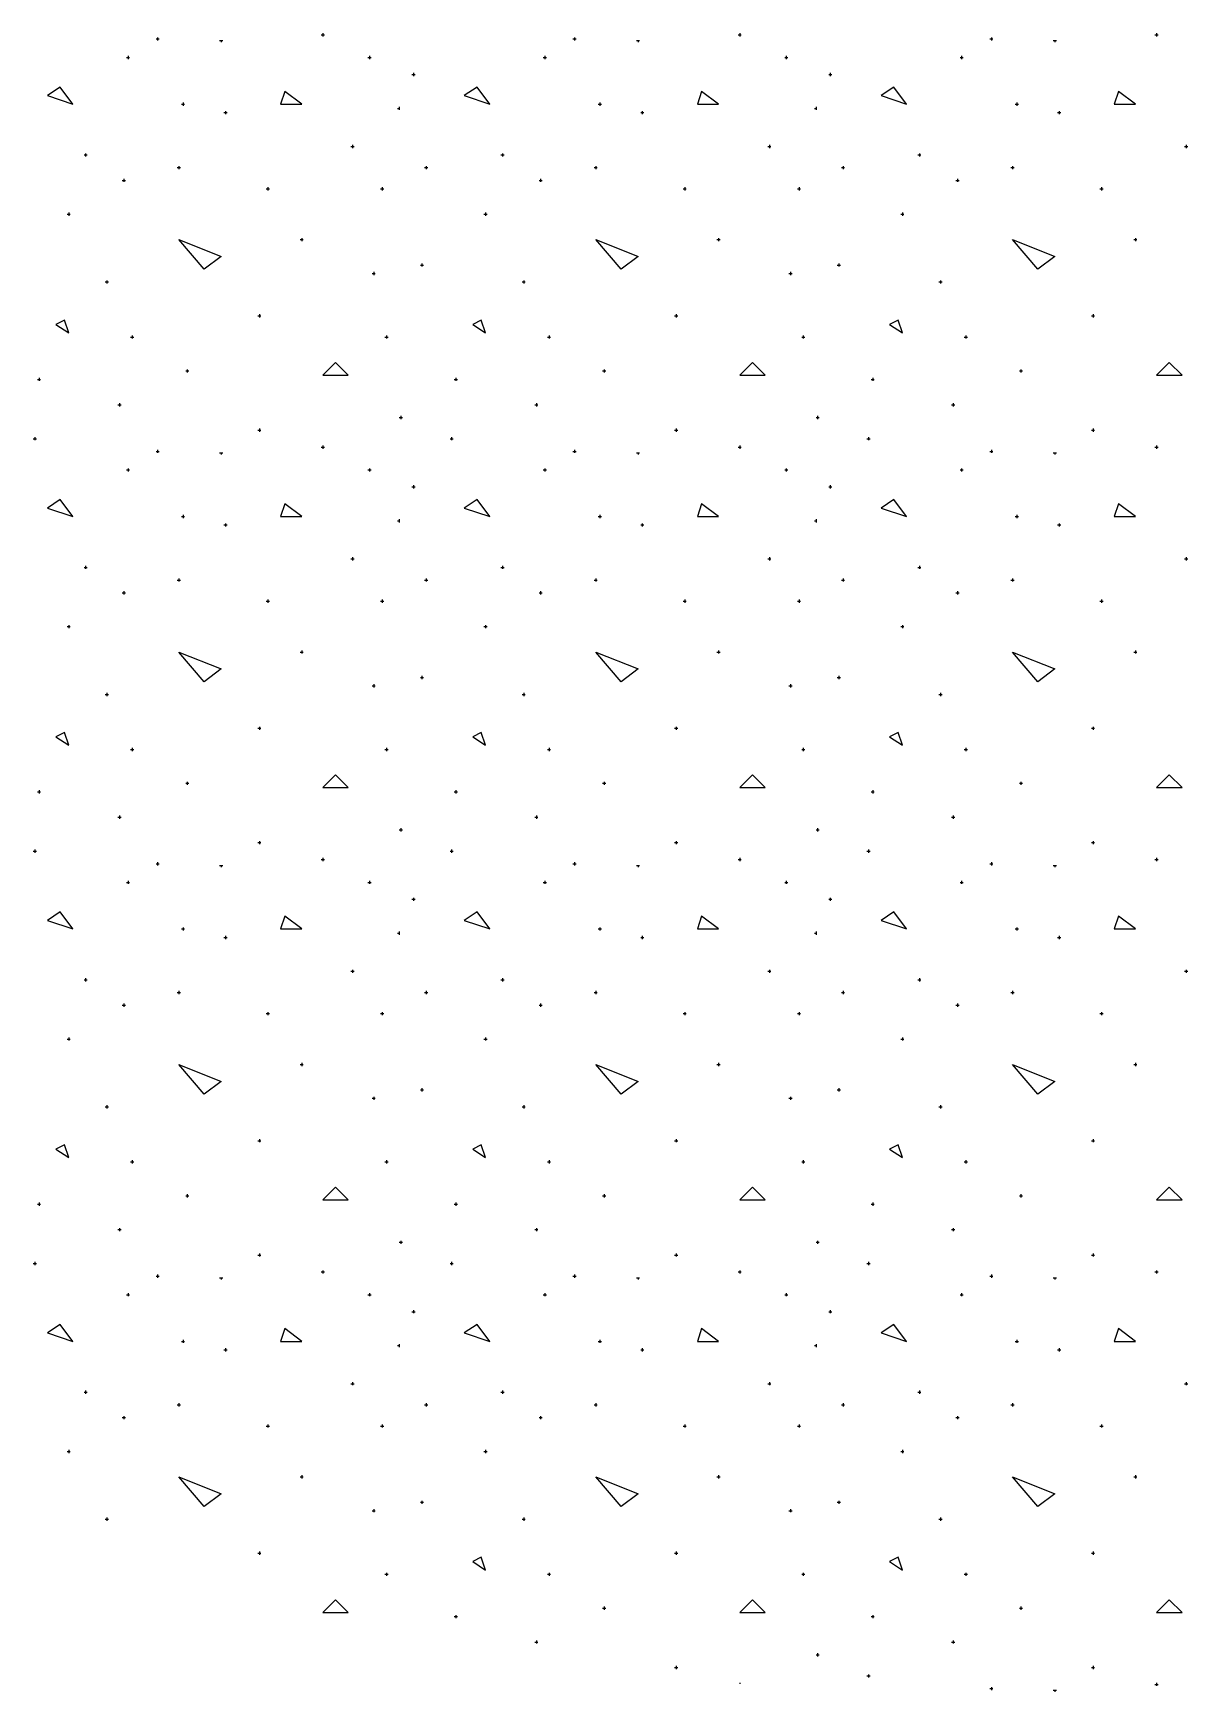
# Model space of a CAD drawing. Header units: metres. Extents: x -1099 to -1052, y 1073 to 2172.
# Drawn here: x -1091.862 to -1089.137, y 1515.624 to 1519.54 of the extents above; entities that cross this region are included whole.
import ezdxf
from ezdxf.enums import TextEntityAlignment as Align

# ---------------------------------------------------------------- set-up
doc = ezdxf.new("R2010")
doc.units = ezdxf.units.M
doc.styles.add('NLCS-ISO', font='NLCS-ISO.ttf')

# ---------------------------------------------------------------- blocks, each defined once
blk = doc.blocks.new('SVH-FUNDERING_01-SO')
for p, q in [((-2.4715, 1.0213), (-2.4715, 1.0138)), ((-2.0853, 1.0276), (-2.0778, 1.0276)), ((-2.0815, 1.0313), (-2.0815, 1.0238)), ((-1.4876, 1.0213), (-1.4876, 1.0138)), ((-1.1014, 1.0276), (-1.0939, 1.0276)), ((-1.0976, 1.0313), (-1.0976, 1.0238)), ((-0.5037, 1.0213), (-0.5037, 1.0138)), ((-0.1175, 1.0276), (-0.11, 1.0276)), ((-0.1138, 1.0313), (-0.1138, 1.0238)), ((-2.4753, 1.0176), (-2.4678, 1.0176)), ((-2.3253, 1.0138), (-2.3178, 1.0138)), ((-2.3216, 1.0138), (-2.3216, 1.01)), ((-1.4914, 1.0176), (-1.4839, 1.0176)), ((-1.3414, 1.0138), (-1.3339, 1.0138)), ((-1.3377, 1.0138), (-1.3377, 1.01)), ((-0.5075, 1.0176), (-0.5, 1.0176)), ((-0.3575, 1.0138), (-0.35, 1.0138)), ((-0.3538, 1.0138), (-0.3538, 1.01)), ((-2.5453, 0.9738), (-2.5378, 0.9738)), ((-2.5415, 0.9776), (-2.5415, 0.9701)), ((-1.9753, 0.9738), (-1.9678, 0.9738)), ((-1.9715, 0.9776), (-1.9715, 0.9701)), ((-1.5614, 0.9738), (-1.5539, 0.9738)), ((-1.5576, 0.9776), (-1.5576, 0.9701)), ((-0.9914, 0.9738), (-0.9839, 0.9738)), ((-0.9877, 0.9776), (-0.9877, 0.9701)), ((-0.5775, 0.9738), (-0.57, 0.9738)), ((-0.5738, 0.9776), (-0.5738, 0.9701)), ((-2.7016, 0.9038), (-2.7316, 0.8838)), ((-2.6715, 0.8638), (-2.7016, 0.9038)), ((-1.8714, 0.9338), (-1.8639, 0.9338)), ((-1.8676, 0.9375), (-1.8676, 0.93)), ((-1.7177, 0.9038), (-1.7477, 0.8838)), ((-1.6876, 0.8638), (-1.7177, 0.9038)), ((-0.8875, 0.9338), (-0.88, 0.9338)), ((-0.8838, 0.9375), (-0.8838, 0.93)), ((-0.7338, 0.9038), (-0.7638, 0.8838)), ((-0.7037, 0.8638), (-0.7338, 0.9038)), ((-2.7316, 0.8838), (-2.6715, 0.8638)), ((-2.4153, 0.8638), (-2.4078, 0.8638)), ((-2.4115, 0.8675), (-2.4115, 0.86)), ((-2.1715, 0.8938), (-2.1816, 0.8638)), ((-2.1816, 0.8638), (-2.1315, 0.8638)), ((-2.1315, 0.8638), (-2.1715, 0.8938)), ((-1.7477, 0.8838), (-1.6876, 0.8638)), ((-1.4314, 0.8638), (-1.4239, 0.8638)), ((-1.4276, 0.8675), (-1.4276, 0.86)), ((-1.1876, 0.8938), (-1.1977, 0.8638)), ((-1.1977, 0.8638), (-1.1477, 0.8638)), ((-1.1477, 0.8638), (-1.1876, 0.8938)), ((-0.7638, 0.8838), (-0.7037, 0.8638)), ((-0.4475, 0.8638), (-0.44, 0.8638)), ((-0.4437, 0.8675), (-0.4437, 0.86)), ((-0.2037, 0.8938), (-0.2138, 0.8638)), ((-0.2138, 0.8638), (-0.1638, 0.8638)), ((-0.1638, 0.8638), (-0.2037, 0.8938)), ((-2.3153, 0.8438), (-2.3078, 0.8438)), ((-2.3115, 0.8475), (-2.3115, 0.84)), ((-1.9053, 0.8538), (-1.9015, 0.8538)), ((-1.9015, 0.8575), (-1.9015, 0.85)), ((-1.3314, 0.8438), (-1.3239, 0.8438)), ((-1.3276, 0.8475), (-1.3276, 0.84)), ((-0.9214, 0.8538), (-0.9176, 0.8538)), ((-0.9176, 0.8575), (-0.9176, 0.85)), ((-0.3475, 0.8438), (-0.34, 0.8438)), ((-0.3437, 0.8475), (-0.3437, 0.84)), ((-2.6415, 0.7475), (-2.6415, 0.74)), ((-2.0153, 0.7638), (-2.0078, 0.7638)), ((-2.0115, 0.7675), (-2.0115, 0.76)), ((-1.6576, 0.7475), (-1.6576, 0.74)), ((-1.0314, 0.7638), (-1.0239, 0.7638)), ((-1.0276, 0.7675), (-1.0276, 0.76)), ((-0.6737, 0.7475), (-0.6737, 0.74)), ((-0.0475, 0.7638), (-0.04, 0.7638)), ((-0.0438, 0.7675), (-0.0438, 0.76)), ((-2.6453, 0.7438), (-2.6378, 0.7438)), ((-2.4253, 0.7138), (-2.4178, 0.7138)), ((-2.4215, 0.7175), (-2.4215, 0.71)), ((-1.8414, 0.7138), (-1.8339, 0.7138)), ((-1.8376, 0.7175), (-1.8376, 0.71)), ((-1.6614, 0.7438), (-1.6539, 0.7438)), ((-1.4414, 0.7138), (-1.4339, 0.7138)), ((-1.4376, 0.7175), (-1.4376, 0.71)), ((-0.8575, 0.7138), (-0.85, 0.7138)), ((-0.8538, 0.7175), (-0.8538, 0.71)), ((-0.6775, 0.7438), (-0.67, 0.7438)), ((-0.4575, 0.7138), (-0.45, 0.7138)), ((-0.4537, 0.7175), (-0.4537, 0.71)), ((-2.5553, 0.6838), (-2.5478, 0.6838)), ((-2.5515, 0.6875), (-2.5515, 0.68)), ((-2.2115, 0.6675), (-2.2115, 0.66)), ((-1.9415, 0.6675), (-1.9415, 0.66)), ((-1.5714, 0.6838), (-1.5639, 0.6838)), ((-1.5676, 0.6875), (-1.5676, 0.68)), ((-1.2276, 0.6675), (-1.2276, 0.66)), ((-0.9576, 0.6675), (-0.9576, 0.66)), ((-0.5875, 0.6838), (-0.58, 0.6838)), ((-0.5837, 0.6875), (-0.5837, 0.68)), ((-0.2437, 0.6675), (-0.2437, 0.66)), ((-2.2153, 0.6638), (-2.2078, 0.6638)), ((-1.9453, 0.6638), (-1.9378, 0.6638)), ((-1.2314, 0.6638), (-1.2239, 0.6638)), ((-0.9614, 0.6638), (-0.9539, 0.6638)), ((-0.2475, 0.6638), (-0.24, 0.6638)), ((-2.6853, 0.6038), (-2.6778, 0.6038)), ((-2.6815, 0.6076), (-2.6815, 0.6001)), ((-1.7014, 0.6038), (-1.6939, 0.6038)), ((-1.6976, 0.6076), (-1.6976, 0.6001)), ((-0.7175, 0.6038), (-0.71, 0.6038)), ((-0.7137, 0.6076), (-0.7137, 0.6001)), ((-2.4215, 0.5438), (-2.3216, 0.5038)), ((-2.3615, 0.4738), (-2.4215, 0.5438)), ((-2.1353, 0.5438), (-2.1278, 0.5438)), ((-2.1315, 0.5475), (-2.1315, 0.54)), ((-1.4376, 0.5438), (-1.3377, 0.5038)), ((-1.3776, 0.4738), (-1.4376, 0.5438)), ((-1.1514, 0.5438), (-1.1439, 0.5438)), ((-1.1477, 0.5475), (-1.1477, 0.54)), ((-0.4537, 0.5438), (-0.3538, 0.5038)), ((-0.3937, 0.4738), (-0.4537, 0.5438)), ((-0.1675, 0.5438), (-0.16, 0.5438)), ((-0.1638, 0.5475), (-0.1638, 0.54)), ((-2.3216, 0.5038), (-2.3615, 0.4738)), ((-1.8514, 0.4838), (-1.8439, 0.4838)), ((-1.8476, 0.4876), (-1.8476, 0.4801)), ((-1.3377, 0.5038), (-1.3776, 0.4738)), ((-0.8675, 0.4838), (-0.86, 0.4838)), ((-0.8637, 0.4876), (-0.8637, 0.4801)), ((-0.3538, 0.5038), (-0.3937, 0.4738)), ((-2.5953, 0.4438), (-2.5878, 0.4438)), ((-2.5915, 0.4475), (-2.5915, 0.44)), ((-1.9653, 0.4638), (-1.9578, 0.4638)), ((-1.9615, 0.4676), (-1.9615, 0.4601)), ((-1.6114, 0.4438), (-1.6039, 0.4438)), ((-1.6076, 0.4475), (-1.6076, 0.44)), ((-0.9814, 0.4638), (-0.9739, 0.4638)), ((-0.9776, 0.4676), (-0.9776, 0.4601)), ((-0.6275, 0.4438), (-0.62, 0.4438)), ((-0.6237, 0.4475), (-0.6237, 0.44)), ((-2.6916, 0.3538), (-2.7116, 0.3438)), ((-2.6815, 0.3238), (-2.6916, 0.3538)), ((-2.2353, 0.3638), (-2.2278, 0.3638)), ((-2.2315, 0.3675), (-2.2315, 0.36)), ((-1.7077, 0.3538), (-1.7277, 0.3438)), ((-1.6976, 0.3238), (-1.7077, 0.3538)), ((-1.2514, 0.3638), (-1.2439, 0.3638)), ((-1.2476, 0.3675), (-1.2476, 0.36)), ((-0.7238, 0.3538), (-0.7438, 0.3438)), ((-0.7137, 0.3238), (-0.7238, 0.3538)), ((-0.2675, 0.3638), (-0.26, 0.3638)), ((-0.2638, 0.3675), (-0.2638, 0.36)), ((-2.7116, 0.3438), (-2.6815, 0.3238)), ((-2.5353, 0.3138), (-2.5278, 0.3138)), ((-2.5315, 0.3175), (-2.5315, 0.31)), ((-1.9353, 0.3138), (-1.9278, 0.3138)), ((-1.9315, 0.3175), (-1.9315, 0.31)), ((-1.7277, 0.3438), (-1.6976, 0.3238)), ((-1.5514, 0.3138), (-1.5439, 0.3138)), ((-1.5476, 0.3175), (-1.5476, 0.31)), ((-0.9514, 0.3138), (-0.9439, 0.3138)), ((-0.9476, 0.3175), (-0.9476, 0.31)), ((-0.7438, 0.3438), (-0.7137, 0.3238)), ((-0.5675, 0.3138), (-0.56, 0.3138)), ((-0.5637, 0.3175), (-0.5637, 0.31)), ((-2.4015, 0.2375), (-2.4015, 0.23)), ((-2.0515, 0.2538), (-2.0815, 0.2238)), ((-2.0215, 0.2238), (-2.0515, 0.2538)), ((-1.4176, 0.2375), (-1.4176, 0.23)), ((-1.0676, 0.2538), (-1.0976, 0.2238)), ((-1.0376, 0.2238), (-1.0676, 0.2538)), ((-0.4338, 0.2375), (-0.4338, 0.23)), ((-0.0837, 0.2538), (-0.1138, 0.2238)), ((-0.0537, 0.2238), (-0.0837, 0.2538)), ((-2.7553, 0.2138), (-2.7478, 0.2138)), ((-2.7515, 0.2176), (-2.7515, 0.2101)), ((-2.4053, 0.2338), (-2.3978, 0.2338)), ((-2.0815, 0.2238), (-2.0215, 0.2238)), ((-1.7714, 0.2138), (-1.7639, 0.2138)), ((-1.7676, 0.2176), (-1.7676, 0.2101)), ((-1.4214, 0.2338), (-1.4139, 0.2338)), ((-1.0976, 0.2238), (-1.0376, 0.2238)), ((-0.7875, 0.2138), (-0.78, 0.2138)), ((-0.7837, 0.2176), (-0.7837, 0.2101)), ((-0.4375, 0.2338), (-0.43, 0.2338)), ((-0.1138, 0.2238), (-0.0537, 0.2238)), ((-2.5615, 0.1575), (-2.5615, 0.15)), ((-1.5776, 0.1575), (-1.5776, 0.15)), ((-0.5937, 0.1575), (-0.5937, 0.15)), ((-2.5653, 0.1538), (-2.5578, 0.1538)), ((-1.9014, 0.1238), (-1.8939, 0.1238)), ((-1.8976, 0.1275), (-1.8976, 0.1201)), ((-1.5814, 0.1538), (-1.5739, 0.1538)), ((-0.9175, 0.1238), (-0.91, 0.1238)), ((-0.9137, 0.1275), (-0.9137, 0.1201)), ((-0.5975, 0.1538), (-0.59, 0.1538)), ((-2.2353, 0.0938), (-2.2278, 0.0938)), ((-2.2315, 0.0976), (-2.2315, 0.0901)), ((-1.2514, 0.0938), (-1.2439, 0.0938)), ((-1.2476, 0.0976), (-1.2476, 0.0901)), ((-0.2675, 0.0938), (-0.26, 0.0938)), ((-0.2638, 0.0976), (-0.2638, 0.0901)), ((-2.7653, 0.0738), (-2.7578, 0.0738)), ((-2.7615, 0.0775), (-2.7615, 0.07)), ((-2.4753, 0.0438), (-2.4678, 0.0438)), ((-2.4715, 0.0475), (-2.4715, 0.04)), ((-2.3253, 0.04), (-2.3178, 0.04)), ((-2.3216, 0.04), (-2.3216, 0.0362)), ((-2.0853, 0.0538), (-2.0778, 0.0538)), ((-2.0815, 0.0575), (-2.0815, 0.05)), ((-1.7814, 0.0738), (-1.7739, 0.0738)), ((-1.7776, 0.0775), (-1.7776, 0.07)), ((-1.4914, 0.0438), (-1.4839, 0.0438)), ((-1.4876, 0.0475), (-1.4876, 0.04)), ((-1.3414, 0.04), (-1.3339, 0.04)), ((-1.3377, 0.04), (-1.3377, 0.0362)), ((-1.1014, 0.0538), (-1.0939, 0.0538)), ((-1.0976, 0.0575), (-1.0976, 0.05)), ((-0.7975, 0.0738), (-0.79, 0.0738)), ((-0.7937, 0.0775), (-0.7937, 0.07)), ((-0.5075, 0.0438), (-0.5, 0.0438)), ((-0.5037, 0.0475), (-0.5037, 0.04)), ((-0.3575, 0.04), (-0.35, 0.04)), ((-0.3538, 0.04), (-0.3538, 0.0362)), ((-0.1175, 0.0538), (-0.11, 0.0538)), ((-0.1138, 0.0575), (-0.1138, 0.05)), ((-2.5453, 0), (-2.5378, 0)), ((-2.5415, 0.0037), (-2.5415, -0.0038)), ((-1.9753, 0), (-1.9678, 0)), ((-1.9715, 0.0037), (-1.9715, -0.0038)), ((-1.5614, 0), (-1.5539, 0)), ((-1.5576, 0.0037), (-1.5576, -0.0038)), ((-0.9914, 0), (-0.9839, 0)), ((-0.9877, 0.0037), (-0.9877, -0.0038)), ((-0.5775, 0), (-0.57, 0)), ((-0.5738, 0.0037), (-0.5738, -0.0038)), ((-1.8676, -0.0363), (-1.8676, -0.0438)), ((-0.8838, -0.0363), (-0.8838, -0.0438)), ((-2.7016, -0.07), (-2.7316, -0.09)), ((-2.6715, -0.11), (-2.7016, -0.07)), ((-1.8714, -0.04), (-1.8639, -0.04)), ((-1.7177, -0.07), (-1.7477, -0.09)), ((-1.6876, -0.11), (-1.7177, -0.07)), ((-0.8875, -0.04), (-0.88, -0.04)), ((-0.7338, -0.07), (-0.7638, -0.09)), ((-0.7037, -0.11), (-0.7338, -0.07)), ((-2.7316, -0.09), (-2.6715, -0.11)), ((-2.4153, -0.11), (-2.4078, -0.11)), ((-2.4115, -0.1063), (-2.4115, -0.1138)), ((-2.1715, -0.08), (-2.1816, -0.11)), ((-2.1816, -0.11), (-2.1315, -0.11)), ((-2.1315, -0.11), (-2.1715, -0.08)), ((-1.9015, -0.1163), (-1.9015, -0.1238)), ((-1.7477, -0.09), (-1.6876, -0.11)), ((-1.4314, -0.11), (-1.4239, -0.11)), ((-1.4276, -0.1063), (-1.4276, -0.1138)), ((-1.1876, -0.08), (-1.1977, -0.11)), ((-1.1977, -0.11), (-1.1477, -0.11)), ((-1.1477, -0.11), (-1.1876, -0.08)), ((-0.9176, -0.1163), (-0.9176, -0.1238)), ((-0.7638, -0.09), (-0.7037, -0.11)), ((-0.4475, -0.11), (-0.44, -0.11)), ((-0.4437, -0.1063), (-0.4437, -0.1138)), ((-0.2037, -0.08), (-0.2138, -0.11)), ((-0.2138, -0.11), (-0.1638, -0.11)), ((-0.1638, -0.11), (-0.2037, -0.08)), ((-2.3153, -0.13), (-2.3078, -0.13)), ((-2.3115, -0.1263), (-2.3115, -0.1338)), ((-1.9053, -0.12), (-1.9015, -0.12)), ((-1.3314, -0.13), (-1.3239, -0.13)), ((-1.3276, -0.1263), (-1.3276, -0.1338)), ((-0.9214, -0.12), (-0.9176, -0.12)), ((-0.3475, -0.13), (-0.34, -0.13)), ((-0.3437, -0.1263), (-0.3437, -0.1338)), ((-2.6453, -0.23), (-2.6378, -0.23)), ((-2.6415, -0.2263), (-2.6415, -0.2338)), ((-2.0153, -0.21), (-2.0078, -0.21)), ((-2.0115, -0.2063), (-2.0115, -0.2138)), ((-1.6614, -0.23), (-1.6539, -0.23)), ((-1.6576, -0.2263), (-1.6576, -0.2338)), ((-1.0314, -0.21), (-1.0239, -0.21)), ((-1.0276, -0.2063), (-1.0276, -0.2138)), ((-0.6775, -0.23), (-0.67, -0.23)), ((-0.6737, -0.2263), (-0.6737, -0.2338)), ((-0.0475, -0.21), (-0.04, -0.21)), ((-0.0438, -0.2063), (-0.0438, -0.2138)), ((-2.4253, -0.26), (-2.4178, -0.26)), ((-2.4215, -0.2563), (-2.4215, -0.2638)), ((-1.8414, -0.26), (-1.8339, -0.26)), ((-1.8376, -0.2563), (-1.8376, -0.2638)), ((-1.4414, -0.26), (-1.4339, -0.26)), ((-1.4376, -0.2563), (-1.4376, -0.2638)), ((-0.8575, -0.26), (-0.85, -0.26)), ((-0.8538, -0.2563), (-0.8538, -0.2638)), ((-0.4575, -0.26), (-0.45, -0.26)), ((-0.4537, -0.2563), (-0.4537, -0.2638)), ((-2.5553, -0.29), (-2.5478, -0.29)), ((-2.5515, -0.2863), (-2.5515, -0.2938)), ((-2.2153, -0.31), (-2.2078, -0.31)), ((-2.2115, -0.3063), (-2.2115, -0.3138)), ((-1.9453, -0.31), (-1.9378, -0.31)), ((-1.9415, -0.3063), (-1.9415, -0.3138)), ((-1.5714, -0.29), (-1.5639, -0.29)), ((-1.5676, -0.2863), (-1.5676, -0.2938)), ((-1.2314, -0.31), (-1.2239, -0.31)), ((-1.2276, -0.3063), (-1.2276, -0.3138)), ((-0.9614, -0.31), (-0.9539, -0.31)), ((-0.9576, -0.3063), (-0.9576, -0.3138)), ((-0.5875, -0.29), (-0.58, -0.29)), ((-0.5837, -0.2863), (-0.5837, -0.2938)), ((-0.2475, -0.31), (-0.24, -0.31)), ((-0.2437, -0.3063), (-0.2437, -0.3138)), ((-2.6853, -0.37), (-2.6778, -0.37)), ((-2.6815, -0.3663), (-2.6815, -0.3738)), ((-1.7014, -0.37), (-1.6939, -0.37)), ((-1.6976, -0.3663), (-1.6976, -0.3738)), ((-0.7175, -0.37), (-0.71, -0.37)), ((-0.7137, -0.3663), (-0.7137, -0.3738)), ((-2.4215, -0.43), (-2.3216, -0.47)), ((-2.3615, -0.5), (-2.4215, -0.43)), ((-2.1353, -0.43), (-2.1278, -0.43)), ((-2.1315, -0.4263), (-2.1315, -0.4338)), ((-1.4376, -0.43), (-1.3377, -0.47)), ((-1.3776, -0.5), (-1.4376, -0.43)), ((-1.1514, -0.43), (-1.1439, -0.43)), ((-1.1477, -0.4263), (-1.1477, -0.4338)), ((-0.4537, -0.43), (-0.3538, -0.47)), ((-0.3937, -0.5), (-0.4537, -0.43)), ((-0.1675, -0.43), (-0.16, -0.43)), ((-0.1638, -0.4263), (-0.1638, -0.4338)), ((-2.3216, -0.47), (-2.3615, -0.5)), ((-1.9615, -0.5062), (-1.9615, -0.5137)), ((-1.8514, -0.49), (-1.8439, -0.49)), ((-1.8476, -0.4863), (-1.8476, -0.4938)), ((-1.3377, -0.47), (-1.3776, -0.5)), ((-0.9776, -0.5062), (-0.9776, -0.5137)), ((-0.8675, -0.49), (-0.86, -0.49)), ((-0.8637, -0.4863), (-0.8637, -0.4938)), ((-0.3538, -0.47), (-0.3937, -0.5)), ((-2.5953, -0.53), (-2.5878, -0.53)), ((-2.5915, -0.5263), (-2.5915, -0.5338)), ((-1.9653, -0.51), (-1.9578, -0.51)), ((-1.6114, -0.53), (-1.6039, -0.53)), ((-1.6076, -0.5263), (-1.6076, -0.5338)), ((-0.9814, -0.51), (-0.9739, -0.51)), ((-0.6275, -0.53), (-0.62, -0.53)), ((-0.6237, -0.5263), (-0.6237, -0.5338)), ((-2.6916, -0.62), (-2.7116, -0.63)), ((-2.6815, -0.65), (-2.6916, -0.62)), ((-2.2353, -0.61), (-2.2278, -0.61)), ((-2.2315, -0.6063), (-2.2315, -0.6138)), ((-1.7077, -0.62), (-1.7277, -0.63)), ((-1.6976, -0.65), (-1.7077, -0.62)), ((-1.2514, -0.61), (-1.2439, -0.61)), ((-1.2476, -0.6063), (-1.2476, -0.6138)), ((-0.7238, -0.62), (-0.7438, -0.63)), ((-0.7137, -0.65), (-0.7238, -0.62)), ((-0.2675, -0.61), (-0.26, -0.61)), ((-0.2638, -0.6063), (-0.2638, -0.6138)), ((-2.7116, -0.63), (-2.6815, -0.65)), ((-2.5353, -0.66), (-2.5278, -0.66)), ((-2.5315, -0.6563), (-2.5315, -0.6638)), ((-1.9353, -0.66), (-1.9278, -0.66)), ((-1.9315, -0.6563), (-1.9315, -0.6638)), ((-1.7277, -0.63), (-1.6976, -0.65)), ((-1.5514, -0.66), (-1.5439, -0.66)), ((-1.5476, -0.6563), (-1.5476, -0.6638)), ((-0.9514, -0.66), (-0.9439, -0.66)), ((-0.9476, -0.6563), (-0.9476, -0.6638)), ((-0.7438, -0.63), (-0.7137, -0.65)), ((-0.5675, -0.66), (-0.56, -0.66)), ((-0.5637, -0.6563), (-0.5637, -0.6638)), ((-2.4053, -0.74), (-2.3978, -0.74)), ((-2.4015, -0.7363), (-2.4015, -0.7438)), ((-2.0515, -0.72), (-2.0815, -0.75)), ((-2.0215, -0.75), (-2.0515, -0.72)), ((-1.4214, -0.74), (-1.4139, -0.74)), ((-1.4176, -0.7363), (-1.4176, -0.7438)), ((-1.0676, -0.72), (-1.0976, -0.75)), ((-1.0376, -0.75), (-1.0676, -0.72)), ((-0.4375, -0.74), (-0.43, -0.74)), ((-0.4338, -0.7363), (-0.4338, -0.7438)), ((-0.0837, -0.72), (-0.1138, -0.75)), ((-0.0537, -0.75), (-0.0837, -0.72)), ((-2.7553, -0.76), (-2.7478, -0.76)), ((-2.7515, -0.7562), (-2.7515, -0.7638)), ((-2.0815, -0.75), (-2.0215, -0.75)), ((-1.7714, -0.76), (-1.7639, -0.76)), ((-1.7676, -0.7562), (-1.7676, -0.7638)), ((-1.0976, -0.75), (-1.0376, -0.75)), ((-0.7875, -0.76), (-0.78, -0.76)), ((-0.7837, -0.7562), (-0.7837, -0.7638)), ((-0.1138, -0.75), (-0.0537, -0.75)), ((-2.5653, -0.82), (-2.5578, -0.82)), ((-2.5615, -0.8163), (-2.5615, -0.8238)), ((-1.5814, -0.82), (-1.5739, -0.82)), ((-1.5776, -0.8163), (-1.5776, -0.8238)), ((-0.5975, -0.82), (-0.59, -0.82)), ((-0.5937, -0.8163), (-0.5937, -0.8238)), ((-1.9014, -0.85), (-1.8939, -0.85)), ((-1.8976, -0.8462), (-1.8976, -0.8538)), ((-0.9175, -0.85), (-0.91, -0.85)), ((-0.9137, -0.8462), (-0.9137, -0.8538)), ((-2.7653, -0.9), (-2.7578, -0.9)), ((-2.7615, -0.8963), (-2.7615, -0.9038)), ((-2.2353, -0.88), (-2.2278, -0.88)), ((-2.2315, -0.8763), (-2.2315, -0.8838)), ((-1.7814, -0.9), (-1.7739, -0.9)), ((-1.7776, -0.8963), (-1.7776, -0.9038)), ((-1.2514, -0.88), (-1.2439, -0.88)), ((-1.2476, -0.8763), (-1.2476, -0.8838)), ((-0.7975, -0.9), (-0.79, -0.9)), ((-0.7937, -0.8963), (-0.7937, -0.9038)), ((-0.2675, -0.88), (-0.26, -0.88)), ((-0.2638, -0.8763), (-0.2638, -0.8838)), ((-2.4753, -0.93), (-2.4678, -0.93)), ((-2.4715, -0.9263), (-2.4715, -0.9338)), ((-2.3253, -0.9338), (-2.3178, -0.9338)), ((-2.3216, -0.9338), (-2.3216, -0.9376)), ((-2.0853, -0.92), (-2.0778, -0.92)), ((-2.0815, -0.9163), (-2.0815, -0.9238)), ((-1.4914, -0.93), (-1.4839, -0.93)), ((-1.4876, -0.9263), (-1.4876, -0.9338)), ((-1.3414, -0.9338), (-1.3339, -0.9338)), ((-1.3377, -0.9338), (-1.3377, -0.9376)), ((-1.1014, -0.92), (-1.0939, -0.92)), ((-1.0976, -0.9163), (-1.0976, -0.9238)), ((-0.5075, -0.93), (-0.5, -0.93)), ((-0.5037, -0.9263), (-0.5037, -0.9338)), ((-0.3575, -0.9338), (-0.35, -0.9338)), ((-0.3538, -0.9338), (-0.3538, -0.9376)), ((-0.1175, -0.92), (-0.11, -0.92)), ((-0.1138, -0.9163), (-0.1138, -0.9238)), ((-2.5453, -0.9738), (-2.5378, -0.9738)), ((-2.5415, -0.9701), (-2.5415, -0.9776)), ((-1.9753, -0.9738), (-1.9678, -0.9738)), ((-1.9715, -0.9701), (-1.9715, -0.9776)), ((-1.5614, -0.9738), (-1.5539, -0.9738)), ((-1.5576, -0.9701), (-1.5576, -0.9776)), ((-0.9914, -0.9738), (-0.9839, -0.9738)), ((-0.9877, -0.9701), (-0.9877, -0.9776)), ((-0.5775, -0.9738), (-0.57, -0.9738)), ((-0.5738, -0.9701), (-0.5738, -0.9776)), ((-1.8714, -1.0138), (-1.8639, -1.0138)), ((-1.8676, -1.0101), (-1.8676, -1.0176)), ((-0.8875, -1.0138), (-0.88, -1.0138)), ((-0.8838, -1.0101), (-0.8838, -1.0176)), ((-2.7016, -1.0438), (-2.7316, -1.0638)), ((-2.6715, -1.0838), (-2.7016, -1.0438)), ((-2.1715, -1.0538), (-2.1816, -1.0838)), ((-2.1315, -1.0838), (-2.1715, -1.0538)), ((-1.7177, -1.0438), (-1.7477, -1.0638)), ((-1.6876, -1.0838), (-1.7177, -1.0438)), ((-1.1876, -1.0538), (-1.1977, -1.0838)), ((-1.1477, -1.0838), (-1.1876, -1.0538)), ((-0.7338, -1.0438), (-0.7638, -1.0638)), ((-0.7037, -1.0838), (-0.7338, -1.0438)), ((-0.2037, -1.0538), (-0.2138, -1.0838)), ((-0.1638, -1.0838), (-0.2037, -1.0538)), ((-2.7316, -1.0638), (-2.6715, -1.0838)), ((-2.4153, -1.0838), (-2.4078, -1.0838)), ((-2.4115, -1.0801), (-2.4115, -1.0876)), ((-2.1816, -1.0838), (-2.1315, -1.0838)), ((-1.9053, -1.0938), (-1.9015, -1.0938)), ((-1.9015, -1.0901), (-1.9015, -1.0976)), ((-1.7477, -1.0638), (-1.6876, -1.0838)), ((-1.4314, -1.0838), (-1.4239, -1.0838)), ((-1.4276, -1.0801), (-1.4276, -1.0876)), ((-1.1977, -1.0838), (-1.1477, -1.0838)), ((-0.9214, -1.0938), (-0.9176, -1.0938)), ((-0.9176, -1.0901), (-0.9176, -1.0976)), ((-0.7638, -1.0638), (-0.7037, -1.0838)), ((-0.4475, -1.0838), (-0.44, -1.0838)), ((-0.4437, -1.0801), (-0.4437, -1.0876)), ((-0.2138, -1.0838), (-0.1638, -1.0838)), ((-2.3153, -1.1038), (-2.3078, -1.1038)), ((-2.3115, -1.1001), (-2.3115, -1.1076)), ((-1.3314, -1.1038), (-1.3239, -1.1038)), ((-1.3276, -1.1001), (-1.3276, -1.1076)), ((-0.3475, -1.1038), (-0.34, -1.1038)), ((-0.3437, -1.1001), (-0.3437, -1.1076)), ((-2.6453, -1.2038), (-2.6378, -1.2038)), ((-2.6415, -1.2001), (-2.6415, -1.2076)), ((-2.0153, -1.1838), (-2.0078, -1.1838)), ((-2.0115, -1.1801), (-2.0115, -1.1876)), ((-1.6614, -1.2038), (-1.6539, -1.2038)), ((-1.6576, -1.2001), (-1.6576, -1.2076)), ((-1.0314, -1.1838), (-1.0239, -1.1838)), ((-1.0276, -1.1801), (-1.0276, -1.1876)), ((-0.6775, -1.2038), (-0.67, -1.2038)), ((-0.6737, -1.2001), (-0.6737, -1.2076)), ((-0.0475, -1.1838), (-0.04, -1.1838)), ((-0.0438, -1.1801), (-0.0438, -1.1876)), ((-2.4253, -1.2338), (-2.4178, -1.2338)), ((-2.4215, -1.2301), (-2.4215, -1.2376)), ((-1.8414, -1.2338), (-1.8339, -1.2338)), ((-1.8376, -1.2301), (-1.8376, -1.2376)), ((-1.4414, -1.2338), (-1.4339, -1.2338)), ((-1.4376, -1.2301), (-1.4376, -1.2376)), ((-0.8575, -1.2338), (-0.85, -1.2338)), ((-0.8538, -1.2301), (-0.8538, -1.2376)), ((-0.4575, -1.2338), (-0.45, -1.2338)), ((-0.4537, -1.2301), (-0.4537, -1.2376)), ((-2.5553, -1.2638), (-2.5478, -1.2638)), ((-2.5515, -1.2601), (-2.5515, -1.2676)), ((-2.2153, -1.2838), (-2.2078, -1.2838)), ((-2.2115, -1.2801), (-2.2115, -1.2876)), ((-1.9453, -1.2838), (-1.9378, -1.2838)), ((-1.9415, -1.2801), (-1.9415, -1.2876)), ((-1.5714, -1.2638), (-1.5639, -1.2638)), ((-1.5676, -1.2601), (-1.5676, -1.2676)), ((-1.2314, -1.2838), (-1.2239, -1.2838)), ((-1.2276, -1.2801), (-1.2276, -1.2876)), ((-0.9614, -1.2838), (-0.9539, -1.2838)), ((-0.9576, -1.2801), (-0.9576, -1.2876)), ((-0.5875, -1.2638), (-0.58, -1.2638)), ((-0.5837, -1.2601), (-0.5837, -1.2676)), ((-0.2475, -1.2838), (-0.24, -1.2838)), ((-0.2437, -1.2801), (-0.2437, -1.2876)), ((-2.6853, -1.3438), (-2.6778, -1.3438)), ((-2.6815, -1.3401), (-2.6815, -1.3476)), ((-1.7014, -1.3438), (-1.6939, -1.3438)), ((-1.6976, -1.3401), (-1.6976, -1.3476)), ((-0.7175, -1.3438), (-0.71, -1.3438)), ((-0.7137, -1.3401), (-0.7137, -1.3476)), ((-2.4215, -1.4038), (-2.3216, -1.4438)), ((-2.3615, -1.4738), (-2.4215, -1.4038)), ((-2.1353, -1.4038), (-2.1278, -1.4038)), ((-2.1315, -1.4001), (-2.1315, -1.4076)), ((-1.4376, -1.4038), (-1.3377, -1.4438)), ((-1.3776, -1.4738), (-1.4376, -1.4038)), ((-1.1514, -1.4038), (-1.1439, -1.4038)), ((-1.1477, -1.4001), (-1.1477, -1.4076)), ((-0.4537, -1.4038), (-0.3538, -1.4438)), ((-0.3937, -1.4738), (-0.4537, -1.4038)), ((-0.1675, -1.4038), (-0.16, -1.4038)), ((-0.1638, -1.4001), (-0.1638, -1.4076)), ((-2.3216, -1.4438), (-2.3615, -1.4738)), ((-1.3377, -1.4438), (-1.3776, -1.4738)), ((-0.3538, -1.4438), (-0.3937, -1.4738)), ((-1.9653, -1.4838), (-1.9578, -1.4838)), ((-1.9615, -1.4801), (-1.9615, -1.4875)), ((-1.8514, -1.4638), (-1.8439, -1.4638)), ((-1.8476, -1.4601), (-1.8476, -1.4675)), ((-0.9814, -1.4838), (-0.9739, -1.4838)), ((-0.9776, -1.4801), (-0.9776, -1.4875)), ((-0.8675, -1.4638), (-0.86, -1.4638)), ((-0.8637, -1.4601), (-0.8637, -1.4675)), ((-2.5953, -1.5038), (-2.5878, -1.5038)), ((-2.5915, -1.5001), (-2.5915, -1.5076)), ((-1.6114, -1.5038), (-1.6039, -1.5038)), ((-1.6076, -1.5001), (-1.6076, -1.5076)), ((-0.6275, -1.5038), (-0.62, -1.5038)), ((-0.6237, -1.5001), (-0.6237, -1.5076)), ((-2.6916, -1.5938), (-2.7116, -1.6038)), ((-2.7116, -1.6038), (-2.6815, -1.6238)), ((-2.6815, -1.6238), (-2.6916, -1.5938)), ((-2.2353, -1.5838), (-2.2278, -1.5838)), ((-2.2315, -1.5801), (-2.2315, -1.5876)), ((-1.7077, -1.5938), (-1.7277, -1.6038)), ((-1.7277, -1.6038), (-1.6976, -1.6238)), ((-1.6976, -1.6238), (-1.7077, -1.5938)), ((-1.2514, -1.5838), (-1.2439, -1.5838)), ((-1.2476, -1.5801), (-1.2476, -1.5876)), ((-0.7238, -1.5938), (-0.7438, -1.6038)), ((-0.7438, -1.6038), (-0.7137, -1.6238)), ((-0.7137, -1.6238), (-0.7238, -1.5938)), ((-0.2675, -1.5838), (-0.26, -1.5838)), ((-0.2638, -1.5801), (-0.2638, -1.5876)), ((-2.5353, -1.6338), (-2.5278, -1.6338)), ((-2.5315, -1.6301), (-2.5315, -1.6376)), ((-1.9353, -1.6338), (-1.9278, -1.6338)), ((-1.9315, -1.6301), (-1.9315, -1.6376)), ((-1.5514, -1.6338), (-1.5439, -1.6338)), ((-1.5476, -1.6301), (-1.5476, -1.6376)), ((-0.9514, -1.6338), (-0.9439, -1.6338)), ((-0.9476, -1.6301), (-0.9476, -1.6376)), ((-0.5675, -1.6338), (-0.56, -1.6338)), ((-0.5637, -1.6301), (-0.5637, -1.6376)), ((-2.4053, -1.7138), (-2.3978, -1.7138)), ((-2.4015, -1.7101), (-2.4015, -1.7176)), ((-2.0515, -1.6938), (-2.0815, -1.7238)), ((-2.0215, -1.7238), (-2.0515, -1.6938)), ((-1.4214, -1.7138), (-1.4139, -1.7138)), ((-1.4176, -1.7101), (-1.4176, -1.7176)), ((-1.0676, -1.6938), (-1.0976, -1.7238)), ((-1.0376, -1.7238), (-1.0676, -1.6938)), ((-0.4375, -1.7138), (-0.43, -1.7138)), ((-0.4338, -1.7101), (-0.4338, -1.7176)), ((-0.0837, -1.6938), (-0.1138, -1.7238)), ((-0.0537, -1.7238), (-0.0837, -1.6938)), ((-2.7553, -1.7338), (-2.7478, -1.7338)), ((-2.7515, -1.7301), (-2.7515, -1.7375)), ((-2.0815, -1.7238), (-2.0215, -1.7238)), ((-1.7714, -1.7338), (-1.7639, -1.7338)), ((-1.7676, -1.7301), (-1.7676, -1.7375)), ((-1.0976, -1.7238), (-1.0376, -1.7238)), ((-0.7875, -1.7338), (-0.78, -1.7338)), ((-0.7837, -1.7301), (-0.7837, -1.7375)), ((-0.1138, -1.7238), (-0.0537, -1.7238)), ((-2.5653, -1.7938), (-2.5578, -1.7938)), ((-2.5615, -1.7901), (-2.5615, -1.7976)), ((-1.5814, -1.7938), (-1.5739, -1.7938)), ((-1.5776, -1.7901), (-1.5776, -1.7976)), ((-0.5975, -1.7938), (-0.59, -1.7938)), ((-0.5937, -1.7901), (-0.5937, -1.7976)), ((-1.9014, -1.8238), (-1.8939, -1.8238)), ((-1.8976, -1.82), (-1.8976, -1.8276)), ((-0.9175, -1.8238), (-0.91, -1.8238)), ((-0.9137, -1.82), (-0.9137, -1.8276)), ((-2.7653, -1.8738), (-2.7578, -1.8738)), ((-2.7615, -1.8701), (-2.7615, -1.8776)), ((-2.2353, -1.8538), (-2.2278, -1.8538)), ((-2.2315, -1.85), (-2.2315, -1.8576)), ((-1.7814, -1.8738), (-1.7739, -1.8738)), ((-1.7776, -1.8701), (-1.7776, -1.8776)), ((-1.2514, -1.8538), (-1.2439, -1.8538)), ((-1.2476, -1.85), (-1.2476, -1.8576)), ((-0.7975, -1.8738), (-0.79, -1.8738)), ((-0.7937, -1.8701), (-0.7937, -1.8776)), ((-0.2675, -1.8538), (-0.26, -1.8538)), ((-0.2638, -1.85), (-0.2638, -1.8576)), ((-2.4753, -1.9038), (-2.4678, -1.9038)), ((-2.4715, -1.9001), (-2.4715, -1.9076)), ((-2.3253, -1.9076), (-2.3178, -1.9076)), ((-2.3216, -1.9076), (-2.3216, -1.9114)), ((-2.0853, -1.8938), (-2.0778, -1.8938)), ((-2.0815, -1.8901), (-2.0815, -1.8976)), ((-1.4914, -1.9038), (-1.4839, -1.9038)), ((-1.4876, -1.9001), (-1.4876, -1.9076)), ((-1.3414, -1.9076), (-1.3339, -1.9076)), ((-1.3377, -1.9076), (-1.3377, -1.9114)), ((-1.1014, -1.8938), (-1.0939, -1.8938)), ((-1.0976, -1.8901), (-1.0976, -1.8976)), ((-0.5075, -1.9038), (-0.5, -1.9038)), ((-0.5037, -1.9001), (-0.5037, -1.9076)), ((-0.3575, -1.9076), (-0.35, -1.9076)), ((-0.3538, -1.9076), (-0.3538, -1.9114)), ((-0.1175, -1.8938), (-0.11, -1.8938)), ((-0.1138, -1.8901), (-0.1138, -1.8976)), ((-2.5453, -1.9476), (-2.5378, -1.9476)), ((-2.5415, -1.9439), (-2.5415, -1.9513)), ((-1.9753, -1.9476), (-1.9678, -1.9476)), ((-1.9715, -1.9439), (-1.9715, -1.9513)), ((-1.5614, -1.9476), (-1.5539, -1.9476)), ((-1.5576, -1.9439), (-1.5576, -1.9513)), ((-0.9914, -1.9476), (-0.9839, -1.9476)), ((-0.9877, -1.9439), (-0.9877, -1.9513)), ((-0.5775, -1.9476), (-0.57, -1.9476)), ((-0.5738, -1.9439), (-0.5738, -1.9513)), ((-1.8714, -1.9876), (-1.8639, -1.9876)), ((-1.8676, -1.9839), (-1.8676, -1.9914)), ((-0.8875, -1.9876), (-0.88, -1.9876)), ((-0.8838, -1.9839), (-0.8838, -1.9914)), ((-2.7016, -2.0176), (-2.7316, -2.0376)), ((-2.6715, -2.0576), (-2.7016, -2.0176)), ((-2.1715, -2.0276), (-2.1816, -2.0576)), ((-2.1315, -2.0576), (-2.1715, -2.0276)), ((-1.7177, -2.0176), (-1.7477, -2.0376)), ((-1.6876, -2.0576), (-1.7177, -2.0176)), ((-1.1876, -2.0276), (-1.1977, -2.0576)), ((-1.1477, -2.0576), (-1.1876, -2.0276)), ((-0.7338, -2.0176), (-0.7638, -2.0376)), ((-0.7037, -2.0576), (-0.7338, -2.0176)), ((-0.2037, -2.0276), (-0.2138, -2.0576)), ((-0.1638, -2.0576), (-0.2037, -2.0276)), ((-2.7316, -2.0376), (-2.6715, -2.0576)), ((-2.4153, -2.0576), (-2.4078, -2.0576)), ((-2.4115, -2.0539), (-2.4115, -2.0614)), ((-2.3115, -2.0739), (-2.3115, -2.0814)), ((-2.1816, -2.0576), (-2.1315, -2.0576)), ((-1.9053, -2.0676), (-1.9015, -2.0676)), ((-1.9015, -2.0639), (-1.9015, -2.0714)), ((-1.7477, -2.0376), (-1.6876, -2.0576)), ((-1.4314, -2.0576), (-1.4239, -2.0576)), ((-1.4276, -2.0539), (-1.4276, -2.0614)), ((-1.3276, -2.0739), (-1.3276, -2.0814)), ((-1.1977, -2.0576), (-1.1477, -2.0576)), ((-0.9214, -2.0676), (-0.9176, -2.0676)), ((-0.9176, -2.0639), (-0.9176, -2.0714)), ((-0.7638, -2.0376), (-0.7037, -2.0576)), ((-0.4475, -2.0576), (-0.44, -2.0576)), ((-0.4437, -2.0539), (-0.4437, -2.0614)), ((-0.3437, -2.0739), (-0.3437, -2.0814)), ((-0.2138, -2.0576), (-0.1638, -2.0576)), ((-2.3153, -2.0776), (-2.3078, -2.0776)), ((-1.3314, -2.0776), (-1.3239, -2.0776)), ((-0.3475, -2.0776), (-0.34, -2.0776)), ((-2.0115, -2.1539), (-2.0115, -2.1614)), ((-1.0276, -2.1539), (-1.0276, -2.1614)), ((-0.0438, -2.1539), (-0.0438, -2.1614)), ((-2.6453, -2.1776), (-2.6378, -2.1776)), ((-2.6415, -2.1739), (-2.6415, -2.1814)), ((-2.0153, -2.1576), (-2.0078, -2.1576)), ((-1.6614, -2.1776), (-1.6539, -2.1776)), ((-1.6576, -2.1739), (-1.6576, -2.1814)), ((-1.0314, -2.1576), (-1.0239, -2.1576)), ((-0.6775, -2.1776), (-0.67, -2.1776)), ((-0.6737, -2.1739), (-0.6737, -2.1814)), ((-0.0475, -2.1576), (-0.04, -2.1576)), ((-2.4253, -2.2076), (-2.4178, -2.2076)), ((-2.4215, -2.2039), (-2.4215, -2.2114)), ((-1.8414, -2.2076), (-1.8339, -2.2076)), ((-1.8376, -2.2039), (-1.8376, -2.2114)), ((-1.4414, -2.2076), (-1.4339, -2.2076)), ((-1.4376, -2.2039), (-1.4376, -2.2114)), ((-0.8575, -2.2076), (-0.85, -2.2076)), ((-0.8538, -2.2039), (-0.8538, -2.2114)), ((-0.4575, -2.2076), (-0.45, -2.2076)), ((-0.4537, -2.2039), (-0.4537, -2.2114)), ((-2.5553, -2.2376), (-2.5478, -2.2376)), ((-2.5515, -2.2339), (-2.5515, -2.2414)), ((-2.2153, -2.2576), (-2.2078, -2.2576)), ((-2.2115, -2.2539), (-2.2115, -2.2614)), ((-1.9453, -2.2576), (-1.9378, -2.2576)), ((-1.9415, -2.2539), (-1.9415, -2.2614)), ((-1.5714, -2.2376), (-1.5639, -2.2376)), ((-1.5676, -2.2339), (-1.5676, -2.2414)), ((-1.2314, -2.2576), (-1.2239, -2.2576)), ((-1.2276, -2.2539), (-1.2276, -2.2614)), ((-0.9614, -2.2576), (-0.9539, -2.2576)), ((-0.9576, -2.2539), (-0.9576, -2.2614)), ((-0.5875, -2.2376), (-0.58, -2.2376)), ((-0.5837, -2.2339), (-0.5837, -2.2414)), ((-0.2475, -2.2576), (-0.24, -2.2576)), ((-0.2437, -2.2539), (-0.2437, -2.2614)), ((-2.6853, -2.3176), (-2.6778, -2.3176)), ((-2.6815, -2.3139), (-2.6815, -2.3214)), ((-1.7014, -2.3176), (-1.6939, -2.3176)), ((-1.6976, -2.3139), (-1.6976, -2.3214)), ((-0.7175, -2.3176), (-0.71, -2.3176)), ((-0.7137, -2.3139), (-0.7137, -2.3214)), ((-2.4215, -2.3776), (-2.3216, -2.4176)), ((-2.3615, -2.4476), (-2.4215, -2.3776)), ((-2.1353, -2.3776), (-2.1278, -2.3776)), ((-2.1315, -2.3739), (-2.1315, -2.3814)), ((-1.4376, -2.3776), (-1.3377, -2.4176)), ((-1.3776, -2.4476), (-1.4376, -2.3776)), ((-1.1514, -2.3776), (-1.1439, -2.3776)), ((-1.1477, -2.3739), (-1.1477, -2.3814)), ((-0.4537, -2.3776), (-0.3538, -2.4176)), ((-0.3937, -2.4476), (-0.4537, -2.3776)), ((-0.1675, -2.3776), (-0.16, -2.3776)), ((-0.1638, -2.3739), (-0.1638, -2.3814)), ((-2.3216, -2.4176), (-2.3615, -2.4476)), ((-1.3377, -2.4176), (-1.3776, -2.4476)), ((-0.3538, -2.4176), (-0.3937, -2.4476)), ((-1.9653, -2.4576), (-1.9578, -2.4576)), ((-1.9615, -2.4539), (-1.9615, -2.4613)), ((-1.8514, -2.4376), (-1.8439, -2.4376)), ((-1.8476, -2.4339), (-1.8476, -2.4413)), ((-0.9814, -2.4576), (-0.9739, -2.4576)), ((-0.9776, -2.4539), (-0.9776, -2.4613)), ((-0.8675, -2.4376), (-0.86, -2.4376)), ((-0.8637, -2.4339), (-0.8637, -2.4413)), ((-2.5953, -2.4776), (-2.5878, -2.4776)), ((-2.5915, -2.4739), (-2.5915, -2.4814)), ((-1.6114, -2.4776), (-1.6039, -2.4776)), ((-1.6076, -2.4739), (-1.6076, -2.4814)), ((-0.6275, -2.4776), (-0.62, -2.4776)), ((-0.6237, -2.4739), (-0.6237, -2.4814)), ((-2.2353, -2.5576), (-2.2278, -2.5576)), ((-2.2315, -2.5539), (-2.2315, -2.5614)), ((-1.7077, -2.5676), (-1.7277, -2.5776)), ((-1.7277, -2.5776), (-1.6976, -2.5976)), ((-1.6976, -2.5976), (-1.7077, -2.5676)), ((-1.2514, -2.5576), (-1.2439, -2.5576)), ((-1.2476, -2.5539), (-1.2476, -2.5614)), ((-0.7238, -2.5676), (-0.7438, -2.5776)), ((-0.7438, -2.5776), (-0.7137, -2.5976)), ((-0.7137, -2.5976), (-0.7238, -2.5676)), ((-0.2675, -2.5576), (-0.26, -2.5576)), ((-0.2638, -2.5539), (-0.2638, -2.5614)), ((-1.9353, -2.6076), (-1.9278, -2.6076)), ((-1.9315, -2.6039), (-1.9315, -2.6114)), ((-1.5514, -2.6076), (-1.5439, -2.6076)), ((-1.5476, -2.6039), (-1.5476, -2.6114)), ((-0.9514, -2.6076), (-0.9439, -2.6076)), ((-0.9476, -2.6039), (-0.9476, -2.6114)), ((-0.5675, -2.6076), (-0.56, -2.6076)), ((-0.5637, -2.6039), (-0.5637, -2.6114)), ((-2.0515, -2.6676), (-2.0815, -2.6976)), ((-2.0815, -2.6976), (-2.0215, -2.6976)), ((-2.0215, -2.6976), (-2.0515, -2.6676)), ((-1.4214, -2.6876), (-1.4139, -2.6876)), ((-1.4176, -2.6839), (-1.4176, -2.6914)), ((-1.0676, -2.6676), (-1.0976, -2.6976)), ((-1.0976, -2.6976), (-1.0376, -2.6976)), ((-1.0376, -2.6976), (-1.0676, -2.6676)), ((-0.4375, -2.6876), (-0.43, -2.6876)), ((-0.4338, -2.6839), (-0.4338, -2.6914)), ((-0.0837, -2.6676), (-0.1138, -2.6976)), ((-0.1138, -2.6976), (-0.0537, -2.6976)), ((-0.0537, -2.6976), (-0.0837, -2.6676)), ((-1.7714, -2.7076), (-1.7639, -2.7076)), ((-1.7676, -2.7039), (-1.7676, -2.7113)), ((-0.7875, -2.7076), (-0.78, -2.7076)), ((-0.7837, -2.7039), (-0.7837, -2.7113)), ((-1.5814, -2.7676), (-1.5739, -2.7676)), ((-1.5776, -2.7639), (-1.5776, -2.7714)), ((-0.5975, -2.7676), (-0.59, -2.7676)), ((-0.5937, -2.7639), (-0.5937, -2.7714)), ((-0.9175, -2.7976), (-0.91, -2.7976)), ((-0.9137, -2.7939), (-0.9137, -2.8014)), ((-1.2514, -2.8276), (-1.2439, -2.8276)), ((-1.2476, -2.8239), (-1.2476, -2.8314)), ((-0.7975, -2.8476), (-0.79, -2.8476)), ((-0.7937, -2.8439), (-0.7937, -2.8514)), ((-0.2675, -2.8276), (-0.26, -2.8276)), ((-0.2638, -2.8239), (-0.2638, -2.8314)), ((-1.0976, -2.8639), (-1.0976, -2.866)), ((-0.5075, -2.8776), (-0.5, -2.8776)), ((-0.5037, -2.8739), (-0.5037, -2.8814)), ((-0.3575, -2.8814), (-0.35, -2.8814)), ((-0.3538, -2.8814), (-0.3538, -2.8852)), ((-0.1175, -2.8676), (-0.11, -2.8676)), ((-0.1138, -2.8639), (-0.1138, -2.8714))]:
    blk.add_line(p, q)
at = {"style": 'NLCS-ISO'}
blk.add_attdef('KLEUR', text='', height=1.8, dxfattribs=at).set_placement((6.525, 0), align=Align.MIDDLE_LEFT)

msp = doc.modelspace()

# ---------------------------------------------------------------- block references
msp.add_blockref('SVH-FUNDERING_01-SO', (-1089.0971, 1518.5087))

doc.saveas('drawing.dxf')
